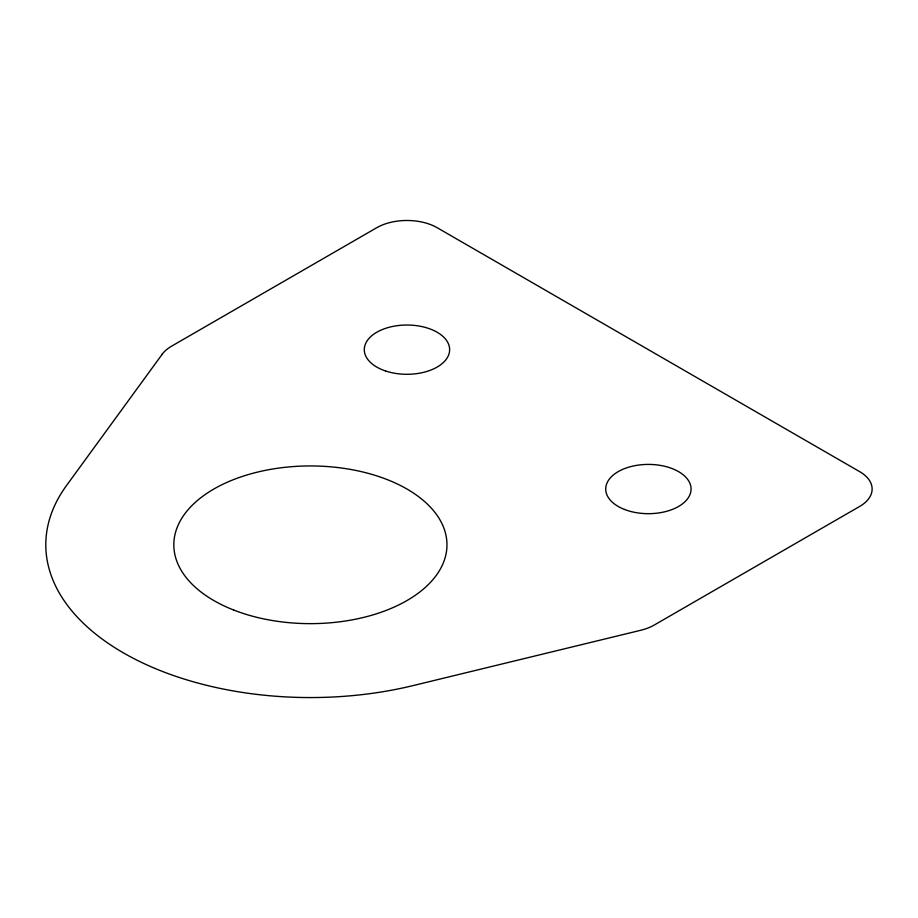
<?xml version="1.0" encoding="UTF-8"?>
<svg xmlns="http://www.w3.org/2000/svg" width="918" height="918" viewBox="0 0 918 918"><rect width="100%" height="100%" fill="white"/><g stroke="black" fill="none" stroke-linecap="round" stroke-linejoin="round"><path stroke-width="1.38" d="M162.302 354.107L66.509 485.542A264.602 152.767 0 0 0 123.299 652.813A264.602 152.767 0 0 0 413.02 685.608L640.672 630.299A42.676 24.637 0 0 0 654.305 625.009L859.627 506.461A42.676 24.637 0 0 0 859.627 471.623L437.14 227.698A42.676 24.637 0 0 0 376.782 227.698L171.459 346.247A42.676 24.637 0 0 0 162.302 354.107M385.629 370.998A42.676 24.637 0 0 0 449.636 349.655A42.676 24.637 0 0 0 385.629 328.323A42.676 24.637 0 0 0 385.629 370.998M624.47 509.444A42.676 24.637 0 0 0 690.956 490.797A42.676 24.637 0 0 0 629.737 466.883A42.676 24.637 0 0 0 624.47 509.444M233.849 610.091A136.564 78.845 0 0 0 446.618 550.421A136.564 78.845 0 0 0 250.717 473.872A136.564 78.845 0 0 0 233.849 610.091"/></g></svg>
